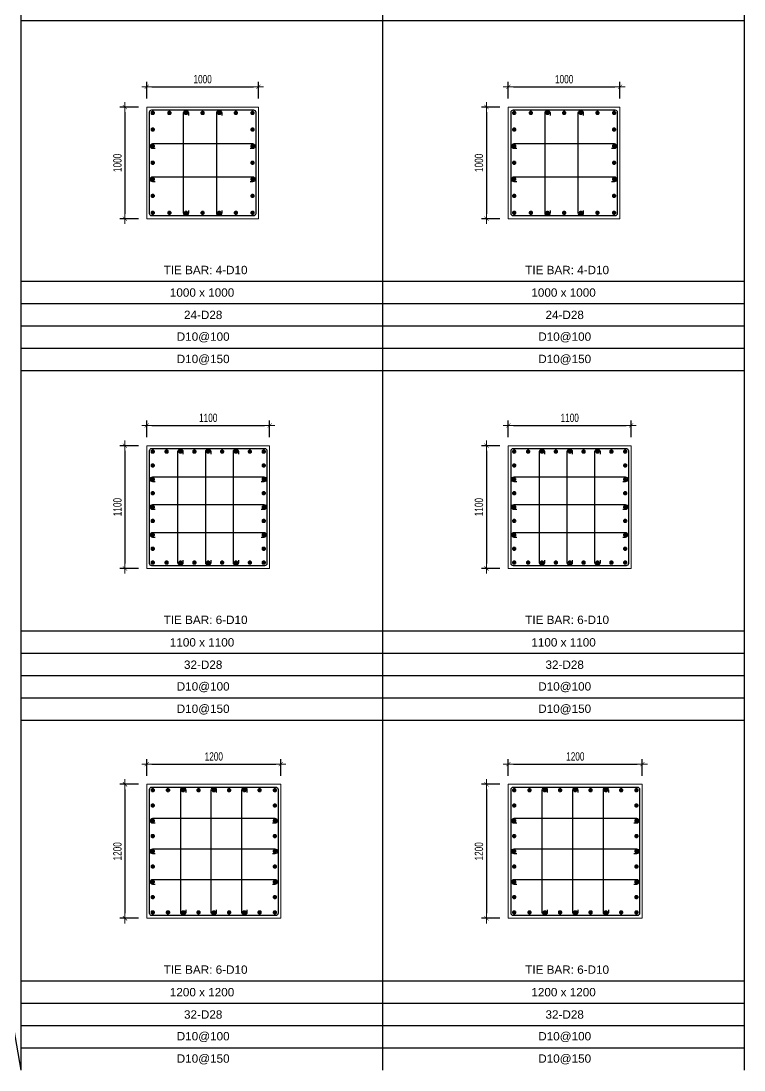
# Model space of a CAD drawing. Header units: millimetres. Extents: x 415878 to 795945, y 85573 to 378758.
# Drawn here: x 595450 to 601924, y 96888 to 106282 of the extents above; entities that cross this region are included whole.
import ezdxf
from ezdxf.enums import TextEntityAlignment as Align

# ---------------------------------------------------------------- set-up
doc = ezdxf.new("R2010")
doc.units = ezdxf.units.MM
doc.layers.get('Defpoints').update_dxf_attribs({"color": 151, "lineweight": 9})
doc.layers.add('2', color=2, linetype='Continuous')
doc.layers.add('TIT1', color=3, linetype='Continuous')
for name, color, linetype, lineweight in [('NDC_S_CONTINUOUS', 3, 'Continuous', 20), ('NDC_S_DIM', 1, 'Continuous', 15), ('NDC_S_REBAR', 4, 'Continuous', 35)]:
    doc.layers.add(name, color=color, linetype=linetype, lineweight=lineweight)
doc.styles.add('NDC_ARIAL', font='arial.ttf', dxfattribs={"width": 0.85})
doc.styles.add('NDC_DIM', font='', dxfattribs={"width": 0.75})
doc.styles.get('NDC_DIM').set_extended_font_data('Dotum')
doc.dimstyles.new('NDC_dim_30', dxfattribs={"dimscale": 30, "dimtxt": 2.5, "dimasz": 1.5, "dimexe": 1.5, "dimexo": 2.5, "dimgap": 1, "dimtad": 1, "dimdec": 0, "dimzin": 0, "dimdsep": 46, "dimtxsty": 'NDC_DIM', "dimblk": 'DIMMARK', "dimcen": 0.09, "dimdle": 1.2, "dimclrd": 1, "dimclre": 1, "dimclrt": 3, "dimadec": 0, "dimazin": 0, "dimtfac": 1, "dimtdec": 0, "dimtix": 1, "dimtofl": 0, "dimtmove": 0, "dimatfit": 3, "dimfxl": 8, "dimfxlon": 1, "dimtolj": 1, "dimtzin": 0, "dimarcsym": 0})

# ---------------------------------------------------------------- blocks, each defined once
blk = doc.blocks.new('DIMMARK')
at = {"layer": 'NDC_S_DIM', "color": 1}
blk.add_line((-1.5, 0), (1, 0), dxfattribs=at)
at = {"layer": 'NDC_S_DIM', "color": 2, "const_width": 0.1}
blk.add_lwpolyline([(-0.42, -0.42), (0.42, 0.42)], dxfattribs=at)
blk = doc.blocks.new('*D996')
at = {"layer": 'Defpoints', "color": 0, "ltscale": 40, "transparency": 16777216}
for p in [(597776.3, 99627.7), (596576.3, 99446.1), (597776.3, 99446.1)]:
    blk.add_point(p, dxfattribs=at)
at = {"layer": 'NDC_S_DIM', "color": 1, "lineweight": -2, "ltscale": 40, "transparency": 16777216}
for p, q in [((596576.3, 99521.1), (596576.3, 99672.7)), ((596621.3, 99627.7), (597731.3, 99627.7)), ((597776.3, 99521.1), (597776.3, 99672.7))]:
    blk.add_line(p, q, dxfattribs=at)
at = {"layer": 'NDC_S_DIM', "color": 1, "lineweight": -2, "ltscale": 40, "transparency": 16777216, "xscale": 45, "yscale": 45, "zscale": 45, "rotation": 180}
blk.add_blockref('DIMMARK', (596576.3, 99627.7), dxfattribs=at)
at = {"layer": 'NDC_S_DIM', "color": 1, "lineweight": -2, "ltscale": 40, "transparency": 16777216, "xscale": 45, "yscale": 45, "zscale": 45}
blk.add_blockref('DIMMARK', (597776.3, 99627.7), dxfattribs=at)
at = {"layer": 'NDC_S_DIM', "color": 3, "ltscale": 40, "transparency": 16777216, "insert": (597176.3, 99695.3), "char_height": 75, "attachment_point": 5, "style": 'NDC_DIM'}
blk.add_mtext('\\A1;1200', dxfattribs=at)
blk = doc.blocks.new('*D997')
at = {"layer": 'Defpoints', "color": 0, "ltscale": 40, "transparency": 16777216}
for p in [(596576.3, 99446.1), (596381, 98246.1), (596576.3, 98246.1)]:
    blk.add_point(p, dxfattribs=at)
at = {"layer": 'NDC_S_DIM', "color": 1, "lineweight": -2, "ltscale": 40, "transparency": 16777216}
for p, q in [((596501.3, 99446.1), (596336, 99446.1)), ((596381, 99401.1), (596381, 98291.1)), ((596501.3, 98246.1), (596336, 98246.1))]:
    blk.add_line(p, q, dxfattribs=at)
at = {"layer": 'NDC_S_DIM', "color": 1, "lineweight": -2, "ltscale": 40, "transparency": 16777216, "xscale": 45, "yscale": 45, "zscale": 45}
for p, rotation in [((596381, 99446.1), 90), ((596381, 98246.1), 270)]:
    blk.add_blockref('DIMMARK', p, dxfattribs=dict(at, rotation=rotation))
at = {"layer": 'NDC_S_DIM', "color": 3, "ltscale": 40, "transparency": 16777216, "insert": (596313.4, 98846.1), "char_height": 75, "attachment_point": 5, "rotation": 90, "style": 'NDC_DIM'}
blk.add_mtext('\\A1;1200', dxfattribs=at)
blk = doc.blocks.new('kata_block_THEP')
at = {"layer": 'NDC_S_REBAR', "color": 0}
for p, q in [((-0.5, 0), (0.5, 0)), ((-0.35, 0.35), (0.35, -0.35)), ((0.35, 0.35), (-0.35, -0.35)), ((0, 0.5), (0, -0.5))]:
    blk.add_line(p, q, dxfattribs=at)
at = {"layer": 'NDC_S_REBAR', "color": 0, "const_width": 0.0833}
blk.add_lwpolyline([(-0.5, 0, 1), (0.5, 0, 1), (-0.5, 0, 1)], format="xyb", dxfattribs=at)
blk = doc.blocks.new('*D998')
at = {"layer": 'Defpoints', "color": 0, "ltscale": 40, "transparency": 16777216}
for p in [(597676.3, 102660.4), (596576.3, 102478.8), (597676.3, 102478.8)]:
    blk.add_point(p, dxfattribs=at)
at = {"layer": 'NDC_S_DIM', "color": 1, "lineweight": -2, "ltscale": 40, "transparency": 16777216}
for p, q in [((596576.3, 102553.8), (596576.3, 102705.4)), ((597676.3, 102553.8), (597676.3, 102705.4)), ((596621.3, 102660.4), (597631.3, 102660.4))]:
    blk.add_line(p, q, dxfattribs=at)
at = {"layer": 'NDC_S_DIM', "color": 1, "lineweight": -2, "ltscale": 40, "transparency": 16777216, "xscale": 45, "yscale": 45, "zscale": 45, "rotation": 180}
blk.add_blockref('DIMMARK', (596576.3, 102660.4), dxfattribs=at)
at = {"layer": 'NDC_S_DIM', "color": 1, "lineweight": -2, "ltscale": 40, "transparency": 16777216, "xscale": 45, "yscale": 45, "zscale": 45}
blk.add_blockref('DIMMARK', (597676.3, 102660.4), dxfattribs=at)
at = {"layer": 'NDC_S_DIM', "color": 3, "ltscale": 40, "transparency": 16777216, "insert": (597126.3, 102728), "char_height": 75, "attachment_point": 5, "style": 'NDC_DIM'}
blk.add_mtext('\\A1;1100', dxfattribs=at)
blk = doc.blocks.new('*D999')
at = {"layer": 'Defpoints', "color": 0, "ltscale": 40, "transparency": 16777216}
for p in [(596576.3, 102478.8), (596381, 101378.8), (596576.3, 101378.8)]:
    blk.add_point(p, dxfattribs=at)
at = {"layer": 'NDC_S_DIM', "color": 1, "lineweight": -2, "ltscale": 40, "transparency": 16777216}
for p, q in [((596501.3, 102478.8), (596336, 102478.8)), ((596381, 102433.8), (596381, 101423.8)), ((596501.3, 101378.8), (596336, 101378.8))]:
    blk.add_line(p, q, dxfattribs=at)
at = {"layer": 'NDC_S_DIM', "color": 1, "lineweight": -2, "ltscale": 40, "transparency": 16777216, "xscale": 45, "yscale": 45, "zscale": 45}
for p, rotation in [((596381, 102478.8), 90), ((596381, 101378.8), 270)]:
    blk.add_blockref('DIMMARK', p, dxfattribs=dict(at, rotation=rotation))
at = {"layer": 'NDC_S_DIM', "color": 3, "ltscale": 40, "transparency": 16777216, "insert": (596313.4, 101928.8), "char_height": 75, "attachment_point": 5, "rotation": 90, "style": 'NDC_DIM'}
blk.add_mtext('\\A1;1100', dxfattribs=at)
blk = doc.blocks.new('*D1000')
at = {"layer": 'Defpoints', "color": 0, "ltscale": 40, "transparency": 16777216}
for p in [(597576.3, 105693.1), (596576.3, 105511.5), (597576.3, 105511.5)]:
    blk.add_point(p, dxfattribs=at)
at = {"layer": 'NDC_S_DIM', "color": 1, "lineweight": -2, "ltscale": 40, "transparency": 16777216}
for p, q in [((596576.3, 105586.5), (596576.3, 105738.1)), ((596621.3, 105693.1), (597531.3, 105693.1)), ((597576.3, 105586.5), (597576.3, 105738.1))]:
    blk.add_line(p, q, dxfattribs=at)
at = {"layer": 'NDC_S_DIM', "color": 1, "lineweight": -2, "ltscale": 40, "transparency": 16777216, "xscale": 45, "yscale": 45, "zscale": 45, "rotation": 180}
blk.add_blockref('DIMMARK', (596576.3, 105693.1), dxfattribs=at)
at = {"layer": 'NDC_S_DIM', "color": 1, "lineweight": -2, "ltscale": 40, "transparency": 16777216, "xscale": 45, "yscale": 45, "zscale": 45}
blk.add_blockref('DIMMARK', (597576.3, 105693.1), dxfattribs=at)
at = {"layer": 'NDC_S_DIM', "color": 3, "ltscale": 40, "transparency": 16777216, "insert": (597076.3, 105760.7), "char_height": 75, "attachment_point": 5, "style": 'NDC_DIM'}
blk.add_mtext('\\A1;1000', dxfattribs=at)
blk = doc.blocks.new('*D1001')
at = {"layer": 'Defpoints', "color": 0, "ltscale": 40, "transparency": 16777216}
for p in [(596576.3, 105511.5), (596381, 104511.5), (596576.3, 104511.5)]:
    blk.add_point(p, dxfattribs=at)
at = {"layer": 'NDC_S_DIM', "color": 1, "lineweight": -2, "ltscale": 40, "transparency": 16777216}
for p, q in [((596501.3, 105511.5), (596336, 105511.5)), ((596381, 105466.5), (596381, 104556.5)), ((596501.3, 104511.5), (596336, 104511.5))]:
    blk.add_line(p, q, dxfattribs=at)
at = {"layer": 'NDC_S_DIM', "color": 1, "lineweight": -2, "ltscale": 40, "transparency": 16777216, "xscale": 45, "yscale": 45, "zscale": 45}
for p, rotation in [((596381, 105511.5), 90), ((596381, 104511.5), 270)]:
    blk.add_blockref('DIMMARK', p, dxfattribs=dict(at, rotation=rotation))
at = {"layer": 'NDC_S_DIM', "color": 3, "ltscale": 40, "transparency": 16777216, "insert": (596313.4, 105011.5), "char_height": 75, "attachment_point": 5, "rotation": 90, "style": 'NDC_DIM'}
blk.add_mtext('\\A1;1000', dxfattribs=at)
blk = doc.blocks.new('*D1010')
at = {"layer": 'Defpoints', "color": 0, "ltscale": 40, "transparency": 16777216}
for p in [(601013.5, 99627.7), (599813.5, 99446.1), (601013.5, 99446.1)]:
    blk.add_point(p, dxfattribs=at)
at = {"layer": 'NDC_S_DIM', "color": 1, "lineweight": -2, "ltscale": 40, "transparency": 16777216}
for p, q in [((599813.5, 99521.1), (599813.5, 99672.7)), ((599858.5, 99627.7), (600968.5, 99627.7)), ((601013.5, 99521.1), (601013.5, 99672.7))]:
    blk.add_line(p, q, dxfattribs=at)
at = {"layer": 'NDC_S_DIM', "color": 1, "lineweight": -2, "ltscale": 40, "transparency": 16777216, "xscale": 45, "yscale": 45, "zscale": 45, "rotation": 180}
blk.add_blockref('DIMMARK', (599813.5, 99627.7), dxfattribs=at)
at = {"layer": 'NDC_S_DIM', "color": 1, "lineweight": -2, "ltscale": 40, "transparency": 16777216, "xscale": 45, "yscale": 45, "zscale": 45}
blk.add_blockref('DIMMARK', (601013.5, 99627.7), dxfattribs=at)
at = {"layer": 'NDC_S_DIM', "color": 3, "ltscale": 40, "transparency": 16777216, "insert": (600413.5, 99695.3), "char_height": 75, "attachment_point": 5, "style": 'NDC_DIM'}
blk.add_mtext('\\A1;1200', dxfattribs=at)
blk = doc.blocks.new('*D1011')
at = {"layer": 'Defpoints', "color": 0, "ltscale": 40, "transparency": 16777216}
for p in [(599813.5, 99446.1), (599618.2, 98246.1), (599813.5, 98246.1)]:
    blk.add_point(p, dxfattribs=at)
at = {"layer": 'NDC_S_DIM', "color": 1, "lineweight": -2, "ltscale": 40, "transparency": 16777216}
for p, q in [((599738.5, 99446.1), (599573.2, 99446.1)), ((599618.2, 99401.1), (599618.2, 98291.1)), ((599738.5, 98246.1), (599573.2, 98246.1))]:
    blk.add_line(p, q, dxfattribs=at)
at = {"layer": 'NDC_S_DIM', "color": 1, "lineweight": -2, "ltscale": 40, "transparency": 16777216, "xscale": 45, "yscale": 45, "zscale": 45}
for p, rotation in [((599618.2, 99446.1), 90), ((599618.2, 98246.1), 270)]:
    blk.add_blockref('DIMMARK', p, dxfattribs=dict(at, rotation=rotation))
at = {"layer": 'NDC_S_DIM', "color": 3, "ltscale": 40, "transparency": 16777216, "insert": (599550.6, 98846.1), "char_height": 75, "attachment_point": 5, "rotation": 90, "style": 'NDC_DIM'}
blk.add_mtext('\\A1;1200', dxfattribs=at)
blk = doc.blocks.new('*D1008')
at = {"layer": 'Defpoints', "color": 0, "ltscale": 40, "transparency": 16777216}
for p in [(600913.5, 102660.4), (599813.5, 102478.8), (600913.5, 102478.8)]:
    blk.add_point(p, dxfattribs=at)
at = {"layer": 'NDC_S_DIM', "color": 1, "lineweight": -2, "ltscale": 40, "transparency": 16777216}
for p, q in [((599813.5, 102553.8), (599813.5, 102705.4)), ((600913.5, 102553.8), (600913.5, 102705.4)), ((599858.5, 102660.4), (600868.5, 102660.4))]:
    blk.add_line(p, q, dxfattribs=at)
at = {"layer": 'NDC_S_DIM', "color": 1, "lineweight": -2, "ltscale": 40, "transparency": 16777216, "xscale": 45, "yscale": 45, "zscale": 45, "rotation": 180}
blk.add_blockref('DIMMARK', (599813.5, 102660.4), dxfattribs=at)
at = {"layer": 'NDC_S_DIM', "color": 1, "lineweight": -2, "ltscale": 40, "transparency": 16777216, "xscale": 45, "yscale": 45, "zscale": 45}
blk.add_blockref('DIMMARK', (600913.5, 102660.4), dxfattribs=at)
at = {"layer": 'NDC_S_DIM', "color": 3, "ltscale": 40, "transparency": 16777216, "insert": (600363.5, 102728), "char_height": 75, "attachment_point": 5, "style": 'NDC_DIM'}
blk.add_mtext('\\A1;1100', dxfattribs=at)
blk = doc.blocks.new('*D1009')
at = {"layer": 'Defpoints', "color": 0, "ltscale": 40, "transparency": 16777216}
for p in [(599813.5, 102478.8), (599618.2, 101378.8), (599813.5, 101378.8)]:
    blk.add_point(p, dxfattribs=at)
at = {"layer": 'NDC_S_DIM', "color": 1, "lineweight": -2, "ltscale": 40, "transparency": 16777216}
for p, q in [((599738.5, 102478.8), (599573.2, 102478.8)), ((599618.2, 102433.8), (599618.2, 101423.8)), ((599738.5, 101378.8), (599573.2, 101378.8))]:
    blk.add_line(p, q, dxfattribs=at)
at = {"layer": 'NDC_S_DIM', "color": 1, "lineweight": -2, "ltscale": 40, "transparency": 16777216, "xscale": 45, "yscale": 45, "zscale": 45}
for p, rotation in [((599618.2, 102478.8), 90), ((599618.2, 101378.8), 270)]:
    blk.add_blockref('DIMMARK', p, dxfattribs=dict(at, rotation=rotation))
at = {"layer": 'NDC_S_DIM', "color": 3, "ltscale": 40, "transparency": 16777216, "insert": (599550.6, 101928.8), "char_height": 75, "attachment_point": 5, "rotation": 90, "style": 'NDC_DIM'}
blk.add_mtext('\\A1;1100', dxfattribs=at)
blk = doc.blocks.new('*D1012')
at = {"layer": 'Defpoints', "color": 0, "ltscale": 40, "transparency": 16777216}
for p in [(600813.5, 105693.1), (599813.5, 105511.5), (600813.5, 105511.5)]:
    blk.add_point(p, dxfattribs=at)
at = {"layer": 'NDC_S_DIM', "color": 1, "lineweight": -2, "ltscale": 40, "transparency": 16777216}
for p, q in [((599813.5, 105586.5), (599813.5, 105738.1)), ((599858.5, 105693.1), (600768.5, 105693.1)), ((600813.5, 105586.5), (600813.5, 105738.1))]:
    blk.add_line(p, q, dxfattribs=at)
at = {"layer": 'NDC_S_DIM', "color": 1, "lineweight": -2, "ltscale": 40, "transparency": 16777216, "xscale": 45, "yscale": 45, "zscale": 45, "rotation": 180}
blk.add_blockref('DIMMARK', (599813.5, 105693.1), dxfattribs=at)
at = {"layer": 'NDC_S_DIM', "color": 1, "lineweight": -2, "ltscale": 40, "transparency": 16777216, "xscale": 45, "yscale": 45, "zscale": 45}
blk.add_blockref('DIMMARK', (600813.5, 105693.1), dxfattribs=at)
at = {"layer": 'NDC_S_DIM', "color": 3, "ltscale": 40, "transparency": 16777216, "insert": (600313.5, 105760.7), "char_height": 75, "attachment_point": 5, "style": 'NDC_DIM'}
blk.add_mtext('\\A1;1000', dxfattribs=at)
blk = doc.blocks.new('*D1013')
at = {"layer": 'Defpoints', "color": 0, "ltscale": 40, "transparency": 16777216}
for p in [(599813.5, 105511.5), (599618.2, 104511.5), (599813.5, 104511.5)]:
    blk.add_point(p, dxfattribs=at)
at = {"layer": 'NDC_S_DIM', "color": 1, "lineweight": -2, "ltscale": 40, "transparency": 16777216}
for p, q in [((599738.5, 105511.5), (599573.2, 105511.5)), ((599618.2, 105466.5), (599618.2, 104556.5)), ((599738.5, 104511.5), (599573.2, 104511.5))]:
    blk.add_line(p, q, dxfattribs=at)
at = {"layer": 'NDC_S_DIM', "color": 1, "lineweight": -2, "ltscale": 40, "transparency": 16777216, "xscale": 45, "yscale": 45, "zscale": 45}
for p, rotation in [((599618.2, 105511.5), 90), ((599618.2, 104511.5), 270)]:
    blk.add_blockref('DIMMARK', p, dxfattribs=dict(at, rotation=rotation))
at = {"layer": 'NDC_S_DIM', "color": 3, "ltscale": 40, "transparency": 16777216, "insert": (599550.6, 105011.5), "char_height": 75, "attachment_point": 5, "rotation": 90, "style": 'NDC_DIM'}
blk.add_mtext('\\A1;1000', dxfattribs=at)

msp = doc.modelspace()

# ---------------------------------------------------------------- linework, layer by layer
at = {"layer": '2', "lineweight": -2, "ltscale": 1000}
for points in [[(597551.3, 105466.5), (597551.3, 104556.5, -0.414214), (597531.3, 104536.5), (596621.3, 104536.5, -0.414214), (596601.3, 104556.5), (596601.3, 105466.5, -0.414214), (596621.3, 105486.5), (597531.3, 105486.5, -0.414214)], [(600788.5, 105466.5), (600788.5, 104556.5, -0.414214), (600768.5, 104536.5), (599858.5, 104536.5, -0.414214), (599838.5, 104556.5), (599838.5, 105466.5, -0.414214), (599858.5, 105486.5), (600768.5, 105486.5, -0.414214)], [(597651.3, 102433.8), (597651.3, 101423.8, -0.414214), (597631.3, 101403.8), (596621.3, 101403.8, -0.414214), (596601.3, 101423.8), (596601.3, 102433.8, -0.414214), (596621.3, 102453.8), (597631.3, 102453.8, -0.414214)], [(600888.5, 102433.8), (600888.5, 101423.8, -0.414214), (600868.5, 101403.8), (599858.5, 101403.8, -0.414214), (599838.5, 101423.8), (599838.5, 102433.8, -0.414214), (599858.5, 102453.8), (600868.5, 102453.8, -0.414214)], [(597751.3, 99401.1), (597751.3, 98291.1, -0.414214), (597731.3, 98271.1), (596621.3, 98271.1, -0.414214), (596601.3, 98291.1), (596601.3, 99401.1, -0.414214), (596621.3, 99421.1), (597731.3, 99421.1, -0.414214)], [(600988.5, 99401.1), (600988.5, 98291.1, -0.414214), (600968.5, 98271.1), (599858.5, 98271.1, -0.414214), (599838.5, 98291.1), (599838.5, 99401.1, -0.414214), (599858.5, 99421.1), (600968.5, 99421.1, -0.414214)]]:
    msp.add_lwpolyline(points, format="xyb", close=True, dxfattribs=at)
at = {"layer": '2'}
for points in [[(596949.8, 104585.2), (596949.8, 104563, -1), (596904.8, 104563), (596904.8, 105458.5, -1), (596949.8, 105458.5), (596949.8, 105436.4)], [(597247.8, 104585.2), (597247.8, 104563, -1), (597202.8, 104563), (597202.8, 105458.5, -1), (597247.8, 105458.5), (597247.8, 105436.4)], [(600187, 104585.2), (600187, 104563, -1), (600142, 104563), (600142, 105458.5, -1), (600187, 105458.5), (600187, 105436.4)], [(600485, 104585.2), (600485, 104563, -1), (600440, 104563), (600440, 105458.5, -1), (600485, 105458.5), (600485, 105436.4)], [(596651.5, 105139), (596629.3, 105139, -1), (596629.3, 105184), (597523.3, 105184, -1), (597523.3, 105139), (597501.2, 105139)], [(599888.7, 105139), (599866.5, 105139, -1), (599866.5, 105184), (600760.5, 105184, -1), (600760.5, 105139), (600738.4, 105139)], [(596651.5, 104842), (596629.3, 104842, -1), (596629.3, 104887), (597523.3, 104887, -1), (597523.3, 104842), (597501.2, 104842)], [(599888.7, 104842), (599866.5, 104842, -1), (599866.5, 104887), (600760.5, 104887, -1), (600760.5, 104842), (600738.4, 104842)], [(596900.3, 101452.5), (596900.3, 101430.3, -1), (596855.3, 101430.3), (596855.3, 102425.8, -1), (596900.3, 102425.8), (596900.3, 102403.7)], [(597148.8, 101452.5), (597148.8, 101430.3, -1), (597103.8, 101430.3), (597103.8, 102425.8, -1), (597148.8, 102425.8), (597148.8, 102403.7)], [(597397.3, 101452.5), (597397.3, 101430.3, -1), (597352.3, 101430.3), (597352.3, 102425.8, -1), (597397.3, 102425.8), (597397.3, 102403.7)], [(600137.5, 101452.5), (600137.5, 101430.3, -1), (600092.5, 101430.3), (600092.5, 102425.8, -1), (600137.5, 102425.8), (600137.5, 102403.7)], [(600386, 101452.5), (600386, 101430.3, -1), (600341, 101430.3), (600341, 102425.8, -1), (600386, 102425.8), (600386, 102403.7)], [(600634.5, 101452.5), (600634.5, 101430.3, -1), (600589.5, 101430.3), (600589.5, 102425.8, -1), (600634.5, 102425.8), (600634.5, 102403.7)], [(596651.5, 102154.8), (596629.3, 102154.8, -1), (596629.3, 102199.8), (597623.3, 102199.8, -1), (597623.3, 102154.8), (597601.2, 102154.8)], [(599888.7, 102154.8), (599866.5, 102154.8, -1), (599866.5, 102199.8), (600860.5, 102199.8, -1), (600860.5, 102154.8), (600838.4, 102154.8)], [(596651.5, 101906.3), (596629.3, 101906.3, -1), (596629.3, 101951.3), (597623.3, 101951.3, -1), (597623.3, 101906.3), (597601.2, 101906.3)], [(599888.7, 101906.3), (599866.5, 101906.3, -1), (599866.5, 101951.3), (600860.5, 101951.3, -1), (600860.5, 101906.3), (600838.4, 101906.3)], [(596651.5, 101657.8), (596629.3, 101657.8, -1), (596629.3, 101702.8), (597623.3, 101702.8, -1), (597623.3, 101657.8), (597601.2, 101657.8)], [(599888.7, 101657.8), (599866.5, 101657.8, -1), (599866.5, 101702.8), (600860.5, 101702.8, -1), (600860.5, 101657.8), (600838.4, 101657.8)], [(596925.3, 98321.3), (596925.3, 98299.1, -1), (596880.3, 98299.1), (596880.3, 99394.6, -1), (596925.3, 99394.6), (596925.3, 99372.5)], [(597198.8, 98321.3), (597198.8, 98299.1, -1), (597153.8, 98299.1), (597153.8, 99394.6, -1), (597198.8, 99394.6), (597198.8, 99372.5)], [(597472.3, 98321.3), (597472.3, 98299.1, -1), (597427.3, 98299.1), (597427.3, 99394.6, -1), (597472.3, 99394.6), (597472.3, 99372.5)], [(600162.5, 98321.3), (600162.5, 98299.1, -1), (600117.5, 98299.1), (600117.5, 99394.6, -1), (600162.5, 99394.6), (600162.5, 99372.5)], [(600436, 98321.3), (600436, 98299.1, -1), (600391, 98299.1), (600391, 99394.6, -1), (600436, 99394.6), (600436, 99372.5)], [(600709.5, 98321.3), (600709.5, 98299.1, -1), (600664.5, 98299.1), (600664.5, 99394.6, -1), (600709.5, 99394.6), (600709.5, 99372.5)], [(596651.5, 99097.1), (596629.3, 99097.1, -1), (596629.3, 99142.1), (597723.3, 99142.1, -1), (597723.3, 99097.1), (597701.2, 99097.1)], [(599888.7, 99097.1), (599866.5, 99097.1, -1), (599866.5, 99142.1), (600960.5, 99142.1, -1), (600960.5, 99097.1), (600938.4, 99097.1)], [(596651.5, 98823.6), (596629.3, 98823.6, -1), (596629.3, 98868.6), (597723.3, 98868.6, -1), (597723.3, 98823.6), (597701.2, 98823.6)], [(599888.7, 98823.6), (599866.5, 98823.6, -1), (599866.5, 98868.6), (600960.5, 98868.6, -1), (600960.5, 98823.6), (600938.4, 98823.6)], [(596651.5, 98550.1), (596629.3, 98550.1, -1), (596629.3, 98595.1), (597723.3, 98595.1, -1), (597723.3, 98550.1), (597701.2, 98550.1)], [(599888.7, 98550.1), (599866.5, 98550.1, -1), (599866.5, 98595.1), (600960.5, 98595.1, -1), (600960.5, 98550.1), (600938.4, 98550.1)]]:
    msp.add_lwpolyline(points, format="xyb", dxfattribs=at)
at = {"layer": 'NDC_S_CONTINUOUS', "ltscale": 70}
for points in [[(597576.3, 105511.5), (597576.3, 104511.5), (596576.3, 104511.5), (596576.3, 105511.5), (597576.3, 105511.5)], [(600813.5, 105511.5), (600813.5, 104511.5), (599813.5, 104511.5), (599813.5, 105511.5), (600813.5, 105511.5)], [(597676.3, 102478.8), (597676.3, 101378.8), (596576.3, 101378.8), (596576.3, 102478.8), (597676.3, 102478.8)], [(600913.5, 102478.8), (600913.5, 101378.8), (599813.5, 101378.8), (599813.5, 102478.8), (600913.5, 102478.8)], [(597776.3, 99446.1), (597776.3, 98246.1), (596576.3, 98246.1), (596576.3, 99446.1), (597776.3, 99446.1)], [(601013.5, 99446.1), (601013.5, 98246.1), (599813.5, 98246.1), (599813.5, 99446.1), (601013.5, 99446.1)]]:
    msp.add_lwpolyline(points, dxfattribs=at)
at = {"layer": 'TIT1'}
for p, q in [((595449.6, 112787.6), (595449.6, 96887.6)), ((598686.8, 112787.6), (598686.8, 96887.6)), ((601924, 112767.6), (601924, 96887.6)), ((601924, 106282.2), (595449.6, 106282.2)), ((601924, 103149.5), (595449.6, 103149.5)), ((601924, 100016.8), (595449.6, 100016.8))]:
    msp.add_line(p, q, dxfattribs=at)
at = {"layer": 'TIT1', "color": 8}
for p, q in [((593249.6, 109414.9), (595449.6, 96887.6)), ((601924, 103949.5), (595449.6, 103949.5)), ((601924, 103749.5), (595449.6, 103749.5)), ((601924, 103549.5), (595449.6, 103549.5)), ((601924, 103349.5), (595449.6, 103349.5)), ((601924, 100816.8), (595449.6, 100816.8)), ((601924, 100616.8), (595449.6, 100616.8)), ((601924, 100416.8), (595449.6, 100416.8)), ((601924, 100216.8), (595449.6, 100216.8)), ((601924, 97684.1), (595449.6, 97684.1)), ((601924, 97484.1), (595449.6, 97484.1)), ((601924, 97284.1), (595449.6, 97284.1)), ((601924, 97084.1), (595449.6, 97084.1))]:
    msp.add_line(p, q, dxfattribs=at)

# ---------------------------------------------------------------- block references
at = {"layer": '2', "yscale": 36, "zscale": 36}
for p, xscale, rotation in [((596629.3, 105458.5), -36, 90), ((596778.3, 105458.5), -36, 90), ((596927.3, 105458.5), -36, 90), ((597076.3, 105458.5), -36, 90), ((597225.3, 105458.5), -36, 90), ((597374.3, 105458.5), -36, 90), ((597523.3, 105458.5), 36, 270), ((599866.5, 105458.5), -36, 90), ((600015.5, 105458.5), -36, 90), ((600164.5, 105458.5), -36, 90), ((600313.5, 105458.5), -36, 90), ((600462.5, 105458.5), -36, 90), ((600611.5, 105458.5), -36, 90), ((600760.5, 105458.5), 36, 270), ((596629.3, 105310), -36, 90), ((597523.3, 105310), 36, 270), ((599866.5, 105310), -36, 90), ((600760.5, 105310), 36, 270), ((596629.3, 105161.5), -36, 90), ((597523.3, 105161.5), 36, 270), ((599866.5, 105161.5), -36, 90), ((600760.5, 105161.5), 36, 270), ((596629.3, 105013), -36, 90), ((597523.3, 105013), 36, 270), ((599866.5, 105013), -36, 90), ((600760.5, 105013), 36, 270), ((596629.3, 104864.5), -36, 90), ((597523.3, 104864.5), 36, 270), ((599866.5, 104864.5), -36, 90), ((600760.5, 104864.5), 36, 270), ((596629.3, 104716), -36, 90), ((597523.3, 104716), 36, 270), ((599866.5, 104716), -36, 90), ((600760.5, 104716), 36, 270), ((596629.3, 104564.5), -36, 180), ((596778.3, 104564.5), 36, 90), ((596927.3, 104564.5), 36, 90), ((597076.3, 104564.5), 36, 90), ((597225.3, 104564.5), 36, 90), ((597374.3, 104564.5), 36, 90), ((597523.3, 104564.5), -36, 270), ((599866.5, 104564.5), -36, 180), ((600015.5, 104564.5), 36, 90), ((600164.5, 104564.5), 36, 90), ((600313.5, 104564.5), 36, 90), ((600462.5, 104564.5), 36, 90), ((600611.5, 104564.5), 36, 90), ((600760.5, 104564.5), -36, 270), ((596629.3, 102425.8), -36, 90), ((596753.6, 102425.8), -36, 90), ((596877.8, 102425.8), -36, 90), ((597002.1, 102425.8), -36, 90), ((597126.3, 102425.8), -36, 90), ((597250.6, 102425.8), -36, 90), ((597374.8, 102425.8), -36, 90), ((597499.1, 102425.8), -36, 90), ((597623.3, 102425.8), 36, 270), ((599866.5, 102425.8), -36, 90), ((599990.8, 102425.8), -36, 90), ((600115, 102425.8), -36, 90), ((600239.3, 102425.8), -36, 90), ((600363.5, 102425.8), -36, 90), ((600487.8, 102425.8), -36, 90), ((600612, 102425.8), -36, 90), ((600736.3, 102425.8), -36, 90), ((600860.5, 102425.8), 36, 270), ((596629.3, 102301.6), -36, 180), ((597623.3, 102301.6), 36, 180), ((599866.5, 102301.6), -36, 180), ((600860.5, 102301.6), 36, 180), ((596629.3, 102177.3), -36, 180), ((597623.3, 102177.3), 36, 180), ((599866.5, 102177.3), -36, 180), ((600860.5, 102177.3), 36, 180), ((596629.3, 102053.1), -36, 180), ((597623.3, 102053.1), 36, 180), ((599866.5, 102053.1), -36, 180), ((600860.5, 102053.1), 36, 180), ((596629.3, 101928.8), -36, 180), ((597623.3, 101928.8), 36, 180), ((599866.5, 101928.8), -36, 180), ((600860.5, 101928.8), 36, 180), ((596629.3, 101804.6), -36, 180), ((597623.3, 101804.6), 36, 180), ((599866.5, 101804.6), -36, 180), ((600860.5, 101804.6), 36, 180), ((596629.3, 101680.3), -36, 180), ((597623.3, 101680.3), 36, 180), ((599866.5, 101680.3), -36, 180), ((600860.5, 101680.3), 36, 180), ((596629.3, 101556.1), -36, 180), ((597623.3, 101556.1), 36, 180), ((599866.5, 101556.1), -36, 180), ((600860.5, 101556.1), 36, 180), ((596629.3, 101431.8), -36, 180), ((596753.6, 101431.8), 36, 90), ((596877.8, 101431.8), 36, 90), ((597002.1, 101431.8), 36, 90), ((597126.3, 101431.8), 36, 90), ((597250.6, 101431.8), 36, 90), ((597374.8, 101431.8), 36, 90), ((597499.1, 101431.8), 36, 90), ((597623.3, 101431.8), 36, 180), ((599866.5, 101431.8), -36, 180), ((599990.8, 101431.8), 36, 90), ((600115, 101431.8), 36, 90), ((600239.3, 101431.8), 36, 90), ((600363.5, 101431.8), 36, 90), ((600487.8, 101431.8), 36, 90), ((600612, 101431.8), 36, 90), ((600736.3, 101431.8), 36, 90), ((600860.5, 101431.8), 36, 180), ((596629.3, 99393.1), -36, 90), ((596766.1, 99393.1), -36, 90), ((596902.8, 99393.1), -36, 90), ((597039.6, 99393.1), -36, 90), ((597176.3, 99393.1), -36, 90), ((597313.1, 99393.1), -36, 90), ((597449.8, 99393.1), -36, 90), ((597586.6, 99393.1), -36, 90), ((597723.3, 99393.1), 36, 270), ((599866.5, 99393.1), -36, 90), ((600003.3, 99393.1), -36, 90), ((600140, 99393.1), -36, 90), ((600276.8, 99393.1), -36, 90), ((600413.5, 99393.1), -36, 90), ((600550.3, 99393.1), -36, 90), ((600687, 99393.1), -36, 90), ((600823.8, 99393.1), -36, 90), ((600960.5, 99393.1), 36, 270), ((596629.3, 99256.4), -36, 90), ((597723.3, 99256.4), 36, 270), ((599866.5, 99256.4), -36, 90), ((600960.5, 99256.4), 36, 270), ((596629.3, 99119.6), -36, 90), ((597723.3, 99119.6), 36, 270), ((599866.5, 99119.6), -36, 90), ((600960.5, 99119.6), 36, 270), ((596629.3, 98982.9), -36, 90), ((597723.3, 98982.9), 36, 270), ((599866.5, 98982.9), -36, 90), ((600960.5, 98982.9), 36, 270), ((596629.3, 98846.1), -36, 90), ((597723.3, 98846.1), 36, 270), ((599866.5, 98846.1), -36, 90), ((600960.5, 98846.1), 36, 270), ((596629.3, 98709.4), -36, 90), ((597723.3, 98709.4), 36, 270), ((599866.5, 98709.4), -36, 90), ((600960.5, 98709.4), 36, 270), ((596629.3, 98572.6), -36, 90), ((597723.3, 98572.6), 36, 270), ((599866.5, 98572.6), -36, 90), ((600960.5, 98572.6), 36, 270), ((596629.3, 98435.9), -36, 90), ((597723.3, 98435.9), 36, 270), ((599866.5, 98435.9), -36, 90), ((600960.5, 98435.9), 36, 270), ((596629.3, 98299.1), 36, 90), ((596766.1, 98299.1), 36, 90), ((596902.8, 98299.1), 36, 90), ((597039.6, 98299.1), 36, 90), ((597176.3, 98299.1), 36, 90), ((597313.1, 98299.1), 36, 90), ((597449.8, 98299.1), 36, 90), ((597586.6, 98299.1), 36, 90), ((597723.3, 98299.1), -36, 270), ((599866.5, 98299.1), 36, 90), ((600003.3, 98299.1), 36, 90), ((600140, 98299.1), 36, 90), ((600276.8, 98299.1), 36, 90), ((600413.5, 98299.1), 36, 90), ((600550.3, 98299.1), 36, 90), ((600687, 98299.1), 36, 90), ((600823.8, 98299.1), 36, 90), ((600960.5, 98299.1), -36, 270)]:
    msp.add_blockref('kata_block_THEP', p, dxfattribs=dict(at, xscale=xscale, rotation=rotation))

# ---------------------------------------------------------------- texts
at = {"layer": 'TIT1', "style": 'NDC_ARIAL'}
for s, p in [('TIE BAR: 4-D10', (597102.8, 104052.1)), ('TIE BAR: 4-D10', (600340, 104052.1)), ('1000 x 1000', (597071, 103850.2)), ('1000 x 1000', (600308.1, 103850.2)), ('24-D28', (597081, 103650.2)), ('24-D28', (600318.2, 103650.2)), ('D10@100', (597081, 103450.2)), ('D10@100', (600318.2, 103450.2)), ('D10@150', (597081, 103250.2)), ('D10@150', (600318.2, 103250.2)), ('TIE BAR: 6-D10', (597102.8, 100919.4)), ('TIE BAR: 6-D10', (600340, 100919.4)), ('1100 x 1100', (597071, 100717.5)), ('1100 x 1100', (600308.1, 100717.5)), ('32-D28', (597081, 100517.5)), ('32-D28', (600318.2, 100517.5)), ('D10@100', (597081, 100317.5)), ('D10@100', (600318.2, 100317.5)), ('D10@150', (597081, 100117.5)), ('D10@150', (600318.2, 100117.5)), ('TIE BAR: 6-D10', (597102.8, 97786.7)), ('TIE BAR: 6-D10', (600340, 97786.7)), ('1200 x 1200', (597071, 97584.8)), ('1200 x 1200', (600308.1, 97584.8)), ('32-D28', (597081, 97384.8)), ('32-D28', (600318.2, 97384.8)), ('D10@100', (597081, 97184.8)), ('D10@100', (600318.2, 97184.8)), ('D10@150', (597081, 96984.8)), ('D10@150', (600318.2, 96984.8))]:
    msp.add_text(s, height=75, dxfattribs=at).set_placement(p, align=Align.MIDDLE)

# ---------------------------------------------------------------- dimensions: what is measured, and where the dimension line sits
at = {"layer": 'NDC_S_DIM', "ltscale": 40}
for base, p1, p2, picture, middle in [((597576.3, 105693.1), (596576.3, 105511.5), (597576.3, 105511.5), '*D1000', (597076.3, 105760.7)), ((600813.5, 105693.1), (599813.5, 105511.5), (600813.5, 105511.5), '*D1012', (600313.5, 105760.7)), ((597676.3, 102660.4), (596576.3, 102478.8), (597676.3, 102478.8), '*D998', (597126.3, 102728)), ((600913.5, 102660.4), (599813.5, 102478.8), (600913.5, 102478.8), '*D1008', (600363.5, 102728)), ((597776.3, 99627.7), (596576.3, 99446.1), (597776.3, 99446.1), '*D996', (597176.3, 99695.3)), ((601013.5, 99627.7), (599813.5, 99446.1), (601013.5, 99446.1), '*D1010', (600413.5, 99695.3))]:
    dim = msp.add_linear_dim(base=base, p1=p1, p2=p2, dimstyle='NDC_dim_30', dxfattribs=at)
    dim.commit()
    dim.dimension.update_dxf_attribs({"geometry": picture, "text_midpoint": middle})
for base, p1, p2, picture, middle in [((596381, 104511.5), (596576.3, 105511.5), (596576.3, 104511.5), '*D1001', (596313.4, 105011.5)), ((599618.2, 104511.5), (599813.5, 105511.5), (599813.5, 104511.5), '*D1013', (599550.6, 105011.5)), ((596381, 101378.8), (596576.3, 102478.8), (596576.3, 101378.8), '*D999', (596313.4, 101928.8)), ((599618.2, 101378.8), (599813.5, 102478.8), (599813.5, 101378.8), '*D1009', (599550.6, 101928.8)), ((596381, 98246.1), (596576.3, 99446.1), (596576.3, 98246.1), '*D997', (596313.4, 98846.1)), ((599618.2, 98246.1), (599813.5, 99446.1), (599813.5, 98246.1), '*D1011', (599550.6, 98846.1))]:
    dim = msp.add_linear_dim(base=base, p1=p1, p2=p2, angle=90, dimstyle='NDC_dim_30', dxfattribs=at)
    dim.commit()
    dim.dimension.update_dxf_attribs({"geometry": picture, "text_midpoint": middle})

doc.saveas('drawing.dxf')
